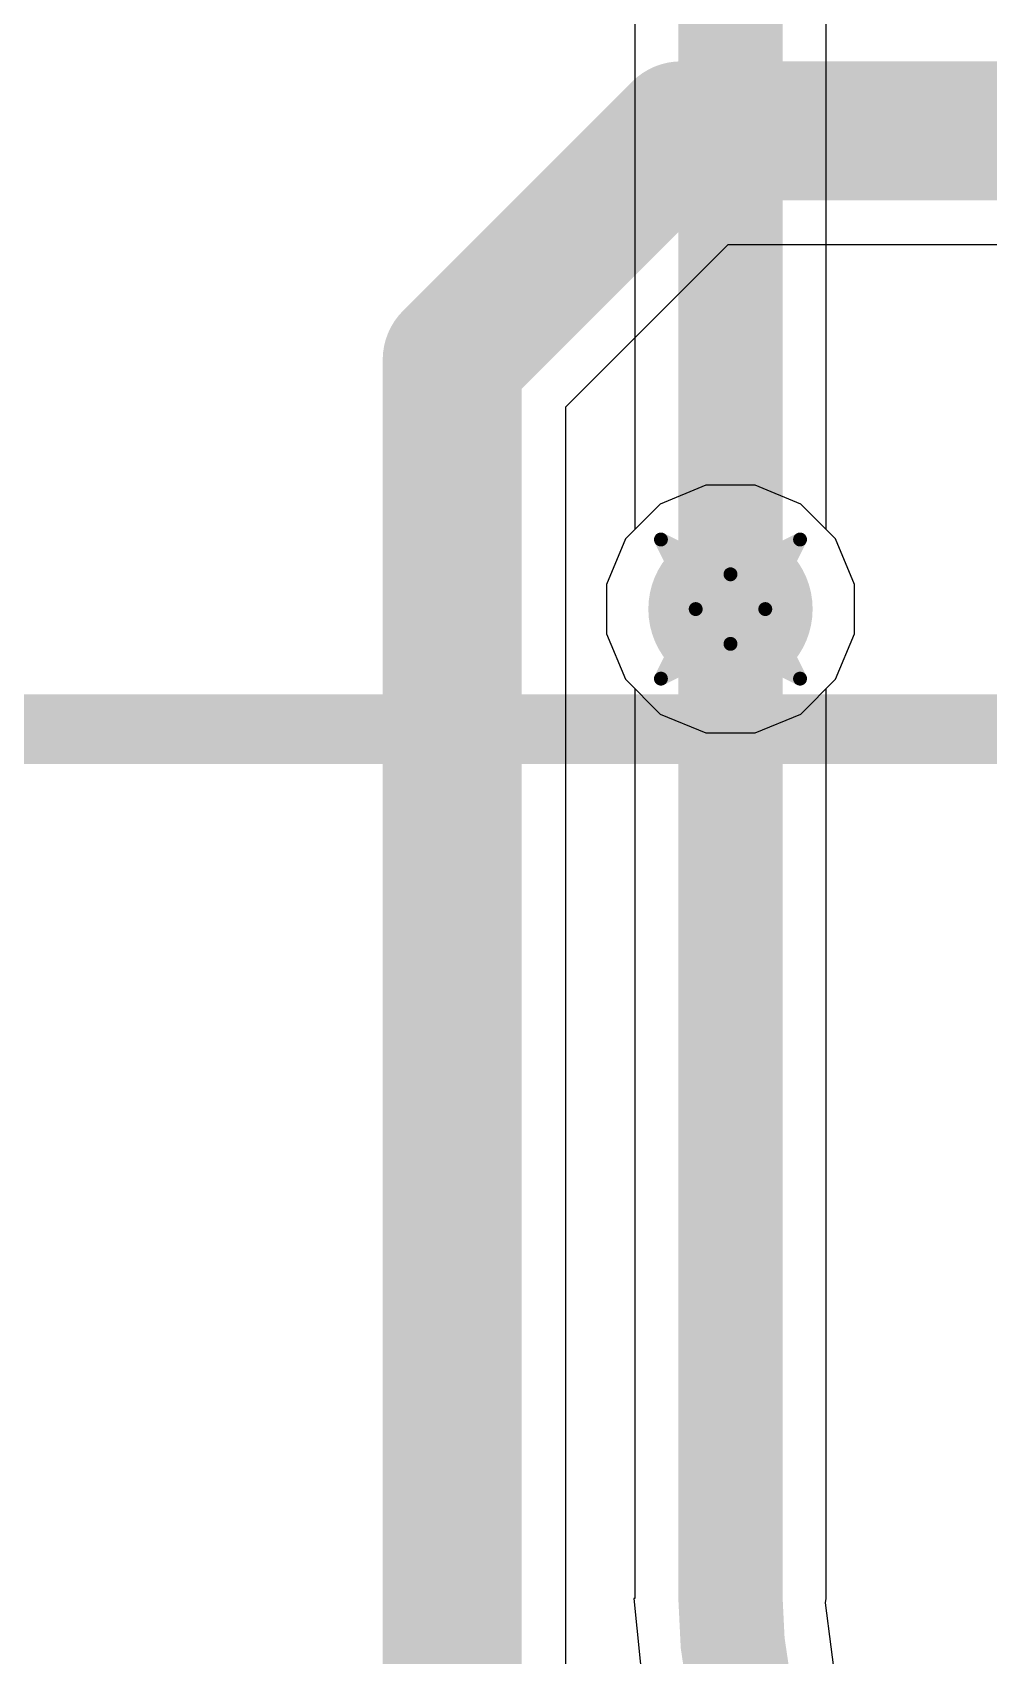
# Model space of a CAD drawing. Header units: inches. Extents: x -0.9 to 13.3, y -2.2 to 2.7.
# Drawn here: x 0.3109 to 0.4484, y -0.8982 to -0.6649 of the extents above; entities that cross this region are included whole.
import ezdxf

# ---------------------------------------------------------------- set-up
doc = ezdxf.new("R2010")
doc.units = ezdxf.units.IN
doc.header["$MEASUREMENT"] = 0
for name, color, linetype in [('Board Outline', 216, 'Continuous'), ('Bottom Layer', 5, 'Continuous'), ('Dimension', 6, 'Continuous'), ('Drill Drawing', 1, 'Continuous'), ('Top Layer', 1, 'Continuous'), ('Via Holes', 16, 'Continuous')]:
    doc.layers.add(name, color=color, linetype=linetype)

msp = doc.modelspace()

# ---------------------------------------------------------------- hatches: boundary and pattern name
at = {"layer": 'Bottom Layer'}
h = msp.add_hatch(color=5, dxfattribs=at)
edge = h.paths.add_edge_path()
edge.add_arc((0.41128, -0.74779), 0.01181, 0, 360)
at = {"layer": 'Top Layer'}
h = msp.add_hatch(color=1, dxfattribs=at)
edge = h.paths.add_edge_path()
edge.add_arc((0.41128, -0.74779), 0.01181, 0, 360)
at = {"layer": 'Via Holes'}
h = msp.add_hatch(color=7, dxfattribs=at)
edge = h.paths.add_edge_path()
edge.add_arc((0.41128, -0.74779), 0.00591, 0, 360)

# ---------------------------------------------------------------- linework, layer by layer
at = {"layer": 'Board Outline'}
msp.add_lwpolyline([(1.99867, 0.21567, 0.01, 0.01, -1.122171), (-0.01159, -1.51329, 0.01, 0.01, 0)], format="xyseb", dxfattribs=at)
at = {"layer": 'Bottom Layer'}
for p, q in [((0.39751, -0.59075), (0.39751, -0.73637)), ((0.42504, -0.73637), (0.42504, -0.59075)), ((0.39751, -0.73637), (0.39618, -0.7377)), ((0.42638, -0.7377), (0.42504, -0.73637)), ((0.39618, -0.7377), (0.39347, -0.74425)), ((0.42909, -0.74425), (0.42638, -0.7377)), ((0.39347, -0.74425), (0.39347, -0.75133)), ((0.42909, -0.75133), (0.42909, -0.74425)), ((0.39347, -0.75133), (0.39618, -0.75788)), ((0.42638, -0.75788), (0.42909, -0.75133)), ((0.39618, -0.75788), (0.40119, -0.76289)), ((0.42137, -0.76289), (0.42638, -0.75788)), ((0.40119, -0.76289), (0.40774, -0.7656)), ((0.41482, -0.7656), (0.42137, -0.76289)), ((0.40774, -0.7656), (0.41482, -0.7656))]:
    msp.add_line(p, q, dxfattribs=at)
msp.add_lwpolyline([(0.41128, -0.74779, 0.015, 0.015, 0), (0.41128, -0.59075, 0.015, 0.015, 0)], format="xyseb", dxfattribs=at)
msp.add_lwpolyline([(0.40753, -0.74779, 0.0075, 0.0075, 1), (0.41503, -0.74779, 0.0075, 0.0075, 1)], format="xyseb", close=True, dxfattribs=at)
at = {"layer": 'Dimension'}
for points in [[(0.04081, 0.0156, 0.01, 0.01, -3.064051), (0.02964, -1.5299, 0.01, 0.01, 0)], [(-0.40372, -0.76505, 0.01, 0.01, 0), (2.58934, -0.76505, 0.01, 0.01, 0)]]:
    msp.add_lwpolyline(points, format="xyseb", dxfattribs=at)
at = {"layer": 'Drill Drawing'}
for points in [[(0.40128, -0.73779, 0.002, 0.002, 0), (0.41128, -0.74279, 0.002, 0.002, 0)], [(0.40128, -0.73779, 0.002, 0.002, 0), (0.40628, -0.74779, 0.002, 0.002, 0)], [(0.41128, -0.74279, 0.002, 0.002, 0), (0.42128, -0.73779, 0.002, 0.002, 0)], [(0.41628, -0.74779, 0.002, 0.002, 0), (0.42128, -0.73779, 0.002, 0.002, 0)], [(0.40128, -0.75779, 0.002, 0.002, 0), (0.40628, -0.74779, 0.002, 0.002, 0)], [(0.41628, -0.74779, 0.002, 0.002, 0), (0.42128, -0.75779, 0.002, 0.002, 0)], [(0.40128, -0.75779, 0.002, 0.002, 0), (0.41128, -0.75279, 0.002, 0.002, 0)], [(0.41128, -0.75279, 0.002, 0.002, 0), (0.42128, -0.75779, 0.002, 0.002, 0)]]:
    msp.add_lwpolyline(points, format="xyseb", dxfattribs=at)
for points in [[(0.40078, -0.73779, 0.001, 0.001, 1), (0.40178, -0.73779, 0.001, 0.001, 1)], [(0.40078, -0.73779, 0.001, 0.001, 1), (0.40178, -0.73779, 0.001, 0.001, 1)], [(0.42078, -0.73779, 0.001, 0.001, 1), (0.42178, -0.73779, 0.001, 0.001, 1)], [(0.42078, -0.73779, 0.001, 0.001, 1), (0.42178, -0.73779, 0.001, 0.001, 1)], [(0.41078, -0.74279, 0.001, 0.001, 1), (0.41178, -0.74279, 0.001, 0.001, 1)], [(0.41078, -0.74279, 0.001, 0.001, 1), (0.41178, -0.74279, 0.001, 0.001, 1)], [(0.40578, -0.74779, 0.001, 0.001, 1), (0.40678, -0.74779, 0.001, 0.001, 1)], [(0.40578, -0.74779, 0.001, 0.001, 1), (0.40678, -0.74779, 0.001, 0.001, 1)], [(0.41578, -0.74779, 0.001, 0.001, 1), (0.41678, -0.74779, 0.001, 0.001, 1)], [(0.41578, -0.74779, 0.001, 0.001, 1), (0.41678, -0.74779, 0.001, 0.001, 1)], [(0.41078, -0.75279, 0.001, 0.001, 1), (0.41178, -0.75279, 0.001, 0.001, 1)], [(0.41078, -0.75279, 0.001, 0.001, 1), (0.41178, -0.75279, 0.001, 0.001, 1)], [(0.40078, -0.75779, 0.001, 0.001, 1), (0.40178, -0.75779, 0.001, 0.001, 1)], [(0.40078, -0.75779, 0.001, 0.001, 1), (0.40178, -0.75779, 0.001, 0.001, 1)], [(0.42078, -0.75779, 0.001, 0.001, 1), (0.42178, -0.75779, 0.001, 0.001, 1)], [(0.42078, -0.75779, 0.001, 0.001, 1), (0.42178, -0.75779, 0.001, 0.001, 1)]]:
    msp.add_lwpolyline(points, format="xyseb", close=True, dxfattribs=at)
at = {"layer": 'Top Layer'}
for p, q in [((0.38759, -0.71873), (0.41096, -0.69536)), ((0.41096, -0.69536), (0.67728, -0.69536)), ((0.38759, -1.00529), (0.38759, -0.71873)), ((0.40774, -0.72998), (0.40119, -0.73269)), ((0.41482, -0.72998), (0.40774, -0.72998)), ((0.42137, -0.73269), (0.41482, -0.72998)), ((0.40119, -0.73269), (0.39618, -0.7377)), ((0.42638, -0.7377), (0.42137, -0.73269)), ((0.39618, -0.7377), (0.39347, -0.74425)), ((0.42909, -0.74425), (0.42638, -0.7377)), ((0.39347, -0.74425), (0.39347, -0.75133)), ((0.42909, -0.75133), (0.42909, -0.74425)), ((0.39347, -0.75133), (0.39618, -0.75788)), ((0.42638, -0.75788), (0.42909, -0.75133)), ((0.39618, -0.75788), (0.39751, -0.75921)), ((0.42504, -0.75921), (0.42638, -0.75788)), ((0.39751, -0.75921), (0.39751, -0.89002)), ((0.42504, -0.89002), (0.42504, -0.75921)), ((0.39751, -0.89002), (0.3974, -0.89002)), ((0.3974, -0.89002), (0.39892, -0.90543)), ((0.42492, -0.89065), (0.42504, -0.89002)), ((0.42659, -0.90336), (0.42492, -0.89065))]:
    msp.add_line(p, q, dxfattribs=at)
for points in [[(0.37128, -0.71197, 0.02, 0.02, 0), (0.4042, -0.67905, 0.02, 0.02, 0)], [(0.4042, -0.67905, 0.02, 0.02, 0), (0.67728, -0.67905, 0.02, 0.02, 0)], [(0.37128, -1.01205, 0.02, 0.02, 0), (0.37128, -0.71197, 0.02, 0.02, 0)], [(0.41128, -0.89002, 0.015, 0.015, 0), (0.41128, -0.74779, 0.015, 0.015, 0)], [(0.43034, -0.93605, 0.015, 0.015, -0.198912), (0.41128, -0.89002, 0.015, 0.015, 0)]]:
    msp.add_lwpolyline(points, format="xyseb", dxfattribs=at)
for points in [[(0.3992, -0.67905, 0.01, 0.01, 1), (0.4092, -0.67905, 0.01, 0.01, 1)], [(0.3992, -0.67905, 0.01, 0.01, 1), (0.4092, -0.67905, 0.01, 0.01, 1)], [(0.36628, -0.71197, 0.01, 0.01, 1), (0.37628, -0.71197, 0.01, 0.01, 1)], [(0.36628, -0.71197, 0.01, 0.01, 1), (0.37628, -0.71197, 0.01, 0.01, 1)], [(0.40753, -0.74779, 0.0075, 0.0075, 1), (0.41503, -0.74779, 0.0075, 0.0075, 1)], [(0.40753, -0.89002, 0.0075, 0.0075, 1), (0.41503, -0.89002, 0.0075, 0.0075, 1)], [(0.40753, -0.89002, 0.0075, 0.0075, 1), (0.41503, -0.89002, 0.0075, 0.0075, 1)]]:
    msp.add_lwpolyline(points, format="xyseb", close=True, dxfattribs=at)

doc.saveas('drawing.dxf')
